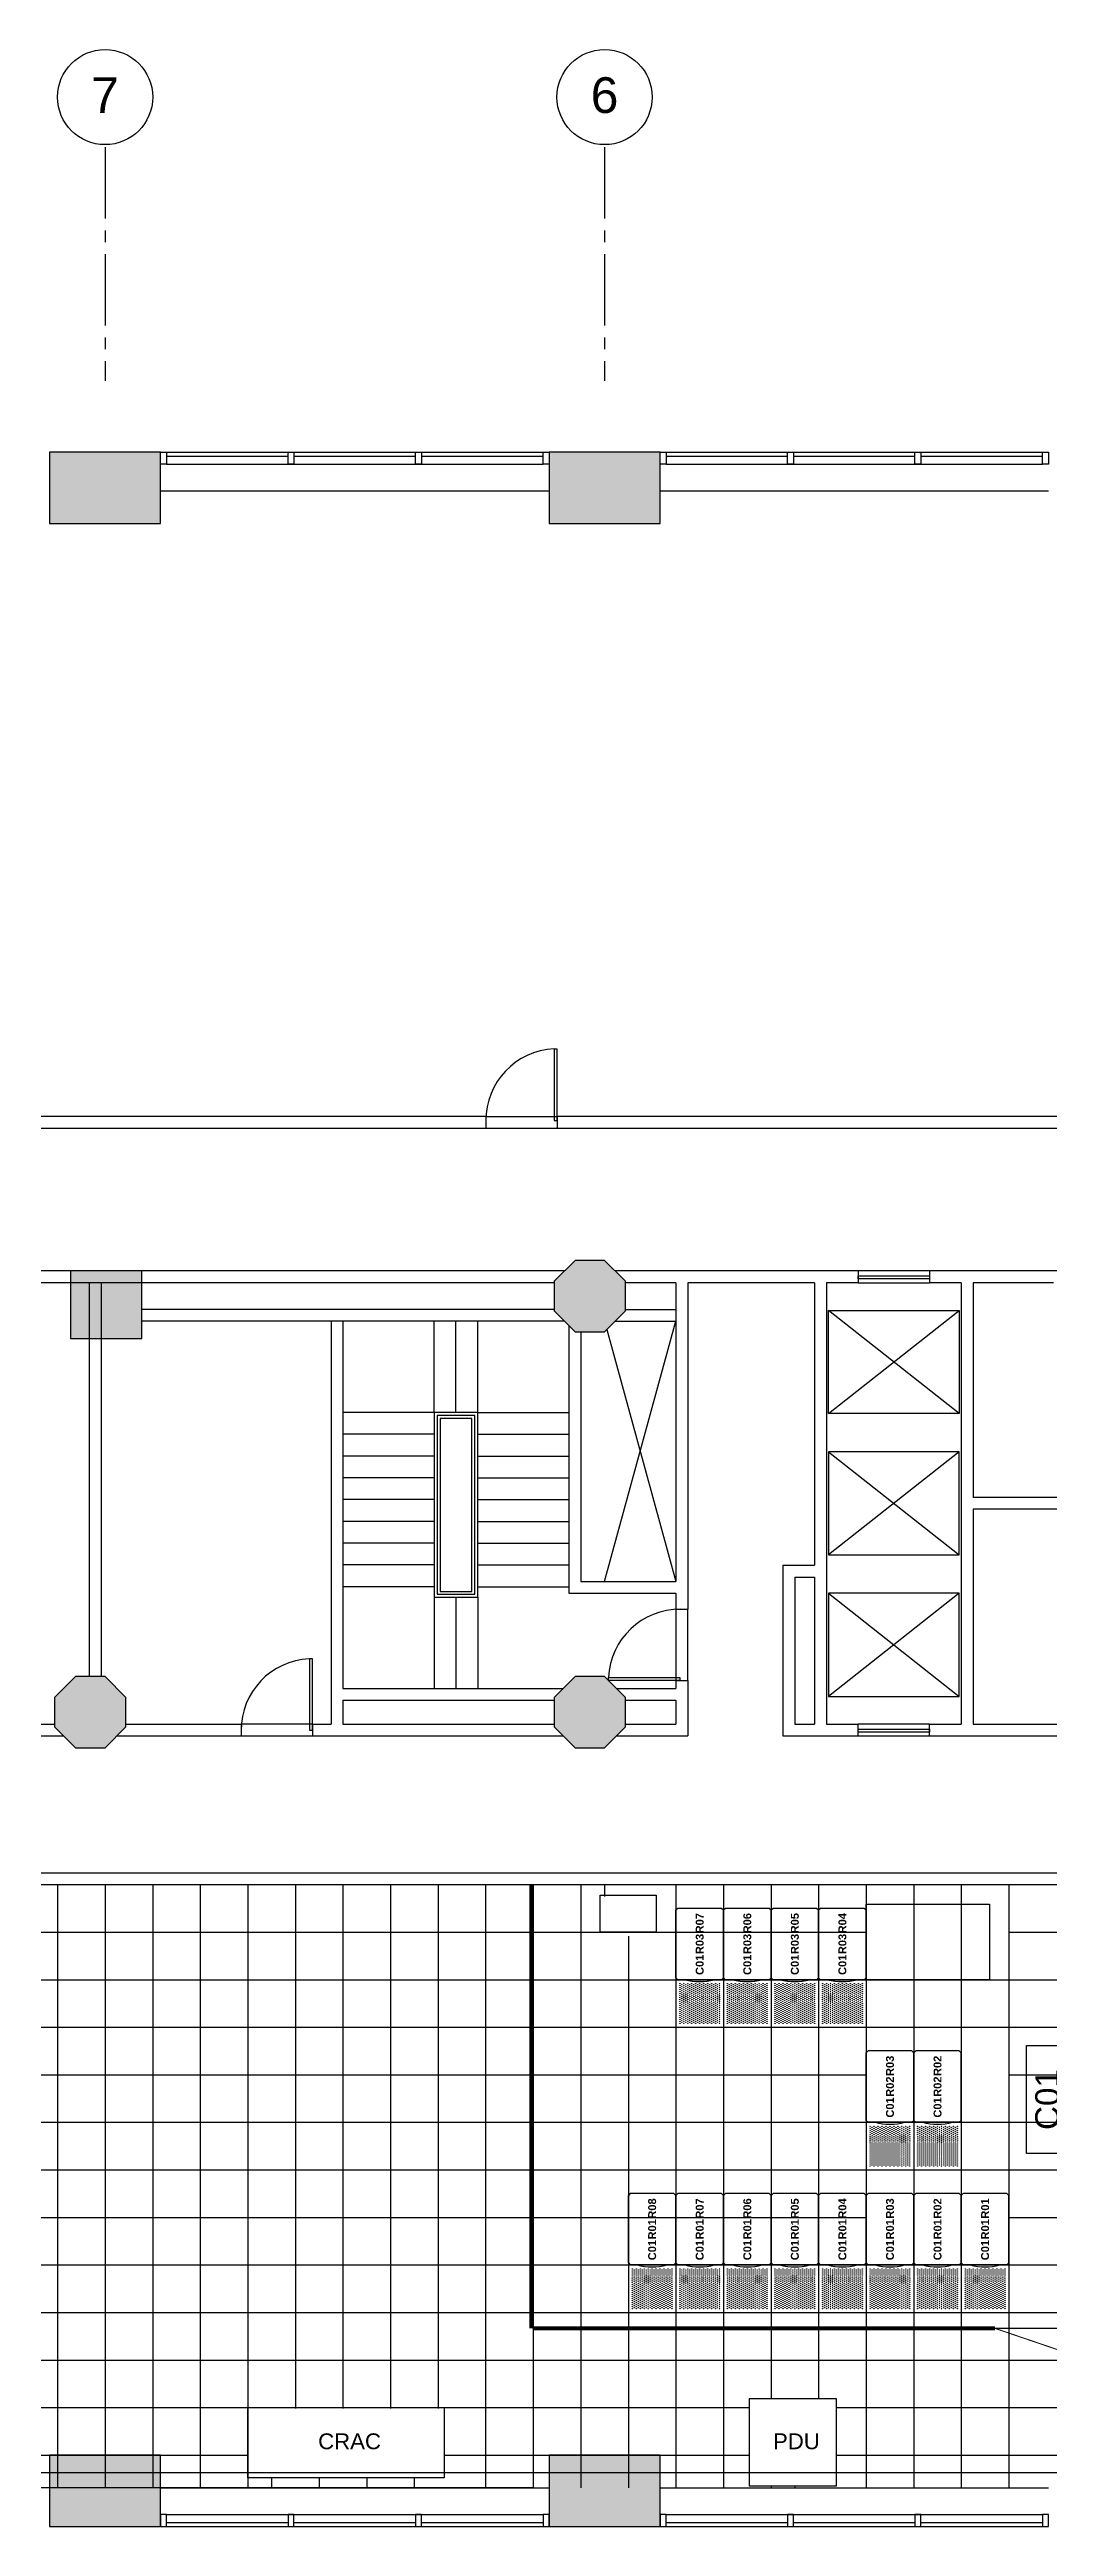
# Model space of a CAD drawing. Header units: inches. Extents: x 272721 to 278660, y 269284 to 271020.
# Drawn here: x 276971 to 277475, y 269290 to 270540 of the extents above; entities that cross this region are included whole.
import ezdxf
from ezdxf.enums import TextEntityAlignment as Align

# ---------------------------------------------------------------- set-up
doc = ezdxf.new("R2010")
doc.units = ezdxf.units.IN
doc.header["$LTSCALE"] = 48
doc.header["$MEASUREMENT"] = 0
doc.linetypes.add('HFC 11-10-04$0$CENTER2', pattern=[1.125, 0.75, -0.125, 0.125, -0.125])
for name, color, linetype in [('A-ANNO-CAGE', 4, 'Continuous'), ('A-COLS', 6, 'Continuous'), ('A-COLS-GRID', 5, 'Continuous'), ('A-COLS-PATT', 9, 'Continuous'), ('A-CORE-DOOR', 3, 'Continuous'), ('A-CORE-ELEV', 3, 'Continuous'), ('A-CORE-PART', 6, 'Continuous'), ('A-CORE-WIND', 3, 'Continuous'), ('A-CORE-WIND-SILL', 2, 'Continuous'), ('A-FLOR-CAGE', 3, 'Continuous'), ('A-FLOR-DOOR-HEAD', 2, 'Continuous'), ('A-FLOR-GRID', 251, 'Continuous'), ('A-FLOR-RACK', 4, 'Continuous')]:
    doc.layers.add(name, color=color, linetype=linetype)
doc.styles.add('CRR Text', font='arialbd.ttf', dxfattribs={"height": 4})
doc.styles.add('TITLES', font='arial.ttf')

# ---------------------------------------------------------------- blocks, each defined once
blk = doc.blocks.new('CEILING')
at = {"layer": 'A-FLOR-DOOR-HEAD'}
for p, q in [((277191.4, 270001.9), (277227.4, 270001.9)), ((277227.4, 269995.9), (277191.4, 269995.9)), ((277415.3, 269923.9), (277379.3, 269923.9)), ((277379.3, 269917.9), (277415.3, 269917.9)), ((277287.3, 269753.2), (277287.3, 269717.2)), ((277293.3, 269717.2), (277293.3, 269753.2)), ((277103.9, 269695.2), (277067.9, 269695.2)), ((277415.3, 269695.2), (277379.3, 269695.2)), ((277067.9, 269689.2), (277103.9, 269689.2)), ((277379.3, 269689.2), (277415.3, 269689.2))]:
    blk.add_line(p, q, dxfattribs=at)
blk = doc.blocks.new('VENTTILE')
for centre in [(-22, 22), (-22, 21), (-22, 20), (-22, 19), (-22, 18), (-22, 17), (-22, 16), (-22, 15), (-22, 14), (-22, 13), (-21, 21.5), (-21, 20.5), (-21, 19.5), (-21, 18.5), (-21, 17.5), (-21, 16.5), (-21, 15.5), (-21, 14.5), (-21, 13.5), (-21, 12.5), (-20, 22), (-20, 21), (-20, 20), (-20, 19), (-20, 18), (-20, 17), (-20, 16), (-20, 15), (-20, 14), (-20, 13), (-19, 21.5), (-19, 20.5), (-19, 19.5), (-19, 18.5), (-19, 17.5), (-19, 16.5), (-19, 15.5), (-19, 14.5), (-19, 13.5), (-19, 12.5), (-18, 22), (-18, 21), (-18, 20), (-18, 19), (-18, 18), (-18, 17), (-18, 16), (-18, 15), (-18, 14), (-18, 13), (-17, 21.5), (-17, 20.5), (-17, 19.5), (-17, 18.5), (-17, 17.5), (-17, 16.5), (-17, 15.5), (-17, 14.5), (-17, 13.5), (-17, 12.5), (-16, 22), (-16, 21), (-16, 20), (-16, 19), (-16, 18), (-16, 17), (-16, 16), (-16, 15), (-16, 14), (-16, 13), (-15, 21.5), (-15, 20.5), (-15, 19.5), (-15, 18.5), (-15, 17.5), (-15, 16.5), (-15, 15.5), (-15, 14.5), (-15, 13.5), (-15, 12.5), (-14, 22), (-14, 21), (-14, 20), (-14, 19), (-14, 18), (-14, 17), (-14, 16), (-14, 15), (-14, 14), (-14, 13), (-13, 21.5), (-13, 20.5), (-13, 19.5), (-13, 18.5), (-13, 17.5), (-13, 16.5), (-13, 15.5), (-13, 14.5), (-13, 13.5), (-13, 12.5), (-12, 22), (-12, 21), (-12, 20), (-12, 19), (-12, 18), (-12, 17), (-12, 16), (-12, 15), (-12, 14), (-12, 13), (-11, 21.5), (-11, 20.5), (-11, 19.5), (-11, 18.5), (-11, 17.5), (-11, 16.5), (-11, 15.5), (-11, 14.5), (-11, 13.5), (-11, 12.5), (-10, 22), (-10, 21), (-10, 20), (-10, 19), (-10, 18), (-10, 17), (-10, 16), (-10, 15), (-10, 14), (-10, 13), (-9, 21.5), (-9, 20.5), (-9, 19.5), (-9, 18.5), (-9, 17.5), (-9, 16.5), (-9, 15.5), (-9, 14.5), (-9, 13.5), (-9, 12.5), (-8, 22), (-8, 21), (-8, 20), (-8, 19), (-8, 18), (-8, 17), (-8, 16), (-8, 15), (-8, 14), (-8, 13), (-7, 21.5), (-7, 20.5), (-7, 19.5), (-7, 18.5), (-7, 17.5), (-7, 16.5), (-7, 15.5), (-7, 14.5), (-7, 13.5), (-7, 12.5), (-6, 22), (-6, 21), (-6, 20), (-6, 19), (-6, 18), (-6, 17), (-6, 16), (-6, 15), (-6, 14), (-6, 13), (-5, 21.5), (-5, 20.5), (-5, 19.5), (-5, 18.5), (-5, 17.5), (-5, 16.5), (-5, 15.5), (-5, 14.5), (-5, 13.5), (-5, 12.5), (-4, 22), (-4, 21), (-4, 20), (-4, 19), (-4, 18), (-4, 17), (-4, 16), (-4, 15), (-4, 14), (-4, 13), (-3, 21.5), (-3, 20.5), (-3, 19.5), (-3, 18.5), (-3, 17.5), (-3, 16.5), (-3, 15.5), (-3, 14.5), (-3, 13.5), (-3, 12.5), (-2, 22), (-2, 21), (-2, 20), (-2, 19), (-2, 18), (-2, 17), (-2, 16), (-2, 15), (-2, 14), (-2, 13), (-22, 12), (-22, 11), (-22, 10), (-22, 9), (-22, 8), (-22, 7), (-22, 6), (-22, 5), (-22, 4), (-22, 3), (-22, 2), (-21, 11.5), (-21, 10.5), (-21, 9.5), (-21, 8.5), (-21, 7.5), (-21, 6.5), (-21, 5.5), (-21, 4.5), (-21, 3.5), (-21, 2.5), (-20, 12), (-20, 11), (-20, 10), (-20, 9), (-20, 8), (-20, 7), (-20, 6), (-20, 5), (-20, 4), (-20, 3), (-20, 2), (-19, 11.5), (-19, 10.5), (-19, 9.5), (-19, 8.5), (-19, 7.5), (-19, 6.5), (-19, 5.5), (-19, 4.5), (-19, 3.5), (-19, 2.5), (-18, 12), (-18, 11), (-18, 10), (-18, 9), (-18, 8), (-18, 7), (-18, 6), (-18, 5), (-18, 4), (-18, 3), (-18, 2), (-17, 11.5), (-17, 10.5), (-17, 9.5), (-17, 8.5), (-17, 7.5), (-17, 6.5), (-17, 5.5), (-17, 4.5), (-17, 3.5), (-17, 2.5), (-16, 12), (-16, 11), (-16, 10), (-16, 9), (-16, 8), (-16, 7), (-16, 6), (-16, 5), (-16, 4), (-16, 3), (-16, 2), (-15, 11.5), (-15, 10.5), (-15, 9.5), (-15, 8.5), (-15, 7.5), (-15, 6.5), (-15, 5.5), (-15, 4.5), (-15, 3.5), (-15, 2.5), (-14, 12), (-14, 11), (-14, 10), (-14, 9), (-14, 8), (-14, 7), (-14, 6), (-14, 5), (-14, 4), (-14, 3), (-14, 2), (-13, 11.5), (-13, 10.5), (-13, 9.5), (-13, 8.5), (-13, 7.5), (-13, 6.5), (-13, 5.5), (-13, 4.5), (-13, 3.5), (-13, 2.5), (-12, 12), (-12, 11), (-12, 10), (-12, 9), (-12, 8), (-12, 7), (-12, 6), (-12, 5), (-12, 4), (-12, 3), (-12, 2), (-11, 11.5), (-11, 10.5), (-11, 9.5), (-11, 8.5), (-11, 7.5), (-11, 6.5), (-11, 5.5), (-11, 4.5), (-11, 3.5), (-11, 2.5), (-10, 12), (-10, 11), (-10, 10), (-10, 9), (-10, 8), (-10, 7), (-10, 6), (-10, 5), (-10, 4), (-10, 3), (-10, 2), (-9, 11.5), (-9, 10.5), (-9, 9.5), (-9, 8.5), (-9, 7.5), (-9, 6.5), (-9, 5.5), (-9, 4.5), (-9, 3.5), (-9, 2.5), (-8, 12), (-8, 11), (-8, 10), (-8, 9), (-8, 8), (-8, 7), (-8, 6), (-8, 5), (-8, 4), (-8, 3), (-8, 2), (-7, 11.5), (-7, 10.5), (-7, 9.5), (-7, 8.5), (-7, 7.5), (-7, 6.5), (-7, 5.5), (-7, 4.5), (-7, 3.5), (-7, 2.5), (-6, 12), (-6, 11), (-6, 10), (-6, 9), (-6, 8), (-6, 7), (-6, 6), (-6, 5), (-6, 4), (-6, 3), (-6, 2), (-5, 11.5), (-5, 10.5), (-5, 9.5), (-5, 8.5), (-5, 7.5), (-5, 6.5), (-5, 5.5), (-5, 4.5), (-5, 3.5), (-5, 2.5), (-4, 12), (-4, 11), (-4, 10), (-4, 9), (-4, 8), (-4, 7), (-4, 6), (-4, 5), (-4, 4), (-4, 3), (-4, 2), (-3, 11.5), (-3, 10.5), (-3, 9.5), (-3, 8.5), (-3, 7.5), (-3, 6.5), (-3, 5.5), (-3, 4.5), (-3, 3.5), (-3, 2.5), (-2, 12), (-2, 11), (-2, 10), (-2, 9), (-2, 8), (-2, 7), (-2, 6), (-2, 5), (-2, 4), (-2, 3), (-2, 2)]:
    blk.add_circle(centre, 0.0938)
blk = doc.blocks.new('tripplite-sr36ub-l')
for p, q in [((1, 24), (0, 23)), ((0, 1), (0, 23)), ((1, 24), (35, 24)), ((36, 23), (35, 24)), ((36, 1), (36, 23)), ((0, 1), (1, 0)), ((35, 0), (36, 1)), ((1, 0), (35, 0))]:
    blk.add_line(p, q)
blk.add_arc((27.625, 12), 28.625, 164.810713, 195.189287)
at = {"style": 'CRR Text'}
for tag, p in [('CG', (7.5, 12)), ('RW', (18, 12)), ('RK', (28.5, 12))]:
    blk.add_attdef(tag, text='', height=4, dxfattribs=at).set_placement(p, align=Align.MIDDLE_CENTER)

msp = doc.modelspace()

# ---------------------------------------------------------------- hatches: boundary and pattern name
at = {"layer": 'A-COLS-PATT'}
for points in [[(276971.3, 270301.2), (277027.3, 270301.2), (277027.3, 270337.2), (276971.3, 270337.2)], [(277223.3, 270301.2), (277279.3, 270301.2), (277279.3, 270337.2), (277223.3, 270337.2)], [(277236.4, 269929.2), (277225.8, 269918.7), (277225.8, 269903.8), (277236.4, 269893.2), (277251.3, 269893.2), (277261.8, 269903.8), (277261.8, 269918.7), (277251.3, 269929.2)], [(276981.8, 269889.9), (277017.8, 269889.9), (277017.8, 269923.9), (276981.8, 269923.9)], [(276984.4, 269719.2), (276973.8, 269708.7), (276973.8, 269693.8), (276984.4, 269683.2), (276999.3, 269683.2), (277009.8, 269693.8), (277009.8, 269708.7), (276999.3, 269719.2)], [(277236.4, 269719.2), (277225.8, 269708.7), (277225.8, 269693.8), (277236.4, 269683.2), (277251.3, 269683.2), (277261.8, 269693.8), (277261.8, 269708.7), (277251.3, 269719.2)], [(276971.3, 269290.2), (277027.3, 269290.2), (277027.3, 269326.2), (276971.3, 269326.2)], [(277223.3, 269290.2), (277279.3, 269290.2), (277279.3, 269326.2), (277223.3, 269326.2)]]:
    msp.add_hatch(color=256, dxfattribs=at).paths.add_polyline_path(points)

# ---------------------------------------------------------------- linework, layer by layer
for points in [[(276243.3, 269614.2), (278490.3, 269614.2), (278490.3, 269317.2), (276243.3, 269317.2)], [(277215.3, 269309.7), (276326.3, 269309.7), (276326.3, 269614.2), (277215.3, 269614.2)], [(277215.3, 269614.2), (277503.3, 269614.2), (277503.3, 269390.2), (277215.3, 269390.2)]]:
    msp.add_lwpolyline(points, close=True)
at = {"color": 3}
for points in [[(277249.1, 269608.9), (277277.4, 269608.9), (277277.4, 269590.2), (277249.1, 269590.2)], [(277324.3, 269310.7), (277368.3, 269310.7), (277368.3, 269354.7), (277324.3, 269354.7)], [(277170.3, 269314.7), (277071.3, 269314.7), (277071.3, 269350.2), (277170.3, 269350.2)]]:
    msp.add_lwpolyline(points, close=True, dxfattribs=at)
at = {"layer": 'A-ANNO-CAGE', "linetype": 'Continuous'}
msp.add_lwpolyline([(277464.2, 269478.4), (277464.2, 269533), (277484.1, 269533), (277484.1, 269478.4)], close=True, dxfattribs=at)
at = {"layer": 'A-COLS'}
for points in [[(276971.3, 270301.2), (277027.3, 270301.2), (277027.3, 270337.2), (276971.3, 270337.2)], [(277223.3, 270301.2), (277279.3, 270301.2), (277279.3, 270337.2), (277223.3, 270337.2)], [(277236.4, 269929.2), (277225.8, 269918.7), (277225.8, 269903.8), (277236.4, 269893.2), (277251.3, 269893.2), (277261.8, 269903.8), (277261.8, 269918.7), (277251.3, 269929.2)], [(276981.8, 269889.9), (277017.8, 269889.9), (277017.8, 269923.9), (276981.8, 269923.9)], [(276984.4, 269719.2), (276973.8, 269708.7), (276973.8, 269693.8), (276984.4, 269683.2), (276999.3, 269683.2), (277009.8, 269693.8), (277009.8, 269708.7), (276999.3, 269719.2)], [(277236.4, 269719.2), (277225.8, 269708.7), (277225.8, 269693.8), (277236.4, 269683.2), (277251.3, 269683.2), (277261.8, 269693.8), (277261.8, 269708.7), (277251.3, 269719.2)], [(276971.3, 269290.2), (277027.3, 269290.2), (277027.3, 269326.2), (276971.3, 269326.2)], [(277223.3, 269290.2), (277279.3, 269290.2), (277279.3, 269326.2), (277223.3, 269326.2)]]:
    msp.add_lwpolyline(points, close=True, dxfattribs=at)
at = {"layer": 'A-COLS-GRID', "linetype": 'HFC 11-10-04$0$CENTER2'}
for p, q in [((276999.3, 270491.1), (276999.3, 270373.2)), ((277251.3, 270491.1), (277251.3, 270373.2))]:
    msp.add_line(p, q, dxfattribs=at)
at = {"layer": 'A-COLS-GRID', "color": 4, "linetype": 'Continuous'}
for centre in [(276999.3, 270516.4), (277251.3, 270516.4)]:
    msp.add_circle(centre, 24, dxfattribs=at)
at = {"layer": 'A-CORE-DOOR'}
for points in [[(277227.4, 269999.9), (277227.4, 270035.9), (277225.9, 270035.9), (277225.9, 269999.9)], [(277415.3, 269919.9), (277379.3, 269919.9), (277379.3, 269921.4), (277415.3, 269921.4)], [(277103.9, 269692.2), (277103.9, 269728.2), (277102.4, 269728.2), (277102.4, 269692.2)], [(277289.3, 269717.2), (277253.3, 269717.2), (277253.3, 269718.7), (277289.3, 269718.7)], [(277415.3, 269691.2), (277379.3, 269691.2), (277379.3, 269692.7), (277415.3, 269692.7)]]:
    msp.add_lwpolyline(points, close=True, dxfattribs=at)
at = {"layer": 'A-CORE-DOOR', "color": 8}
for centre, start, end in [((277227.5, 269999.9), 92.5752, 180.3228), ((277289.4, 269717.1), 89.6772, 177.4248), ((277104, 269692.1), 92.5752, 180.3228)]:
    msp.add_arc(centre, 36.1, start, end, dxfattribs=at)
at = {"layer": 'A-CORE-ELEV'}
for p, q in [((277430.3, 269851.9), (277364.3, 269903.9)), ((277364.3, 269851.9), (277430.3, 269903.9)), ((277430.3, 269832.6), (277364.3, 269780.6)), ((277364.3, 269832.6), (277430.3, 269780.6)), ((277430.3, 269761.2), (277364.3, 269709.2)), ((277364.3, 269761.2), (277430.3, 269709.2))]:
    msp.add_line(p, q, dxfattribs=at)
for points in [[(277430.3, 269851.9), (277364.3, 269851.9), (277364.3, 269903.9), (277430.3, 269903.9)], [(277430.3, 269832.6), (277364.3, 269832.6), (277364.3, 269780.6), (277430.3, 269780.6)], [(277430.3, 269761.2), (277364.3, 269761.2), (277364.3, 269709.2), (277430.3, 269709.2)]]:
    msp.add_lwpolyline(points, close=True, dxfattribs=at)
at = {"layer": 'A-CORE-PART'}
for p, q in [((277191.4, 269995.9), (276586.9, 269995.9)), ((277191.4, 270001.9), (276909.3, 270001.9)), ((277191.4, 270001.9), (277191.4, 269995.9)), ((277643.3, 270001.9), (277227.4, 270001.9)), ((277227.4, 270001.9), (277227.4, 269995.9)), ((277643.3, 269995.9), (277227.4, 269995.9)), ((277231.1, 269923.9), (276513.3, 269923.9)), ((277225.8, 269917.9), (276841.3, 269917.9)), ((276991.3, 269917.9), (276991.3, 269719.2)), ((276997.3, 269917.9), (276997.3, 269719.2)), ((277379.3, 269923.9), (277256.5, 269923.9)), ((277287.3, 269917.9), (277261.8, 269917.9)), ((277287.3, 269917.9), (277287.3, 269767.2)), ((277293.3, 269917.9), (277293.3, 269753.2)), ((277357.3, 269917.9), (277293.3, 269917.9)), ((277357.3, 269917.9), (277357.3, 269775.4)), ((277363.3, 269917.9), (277363.3, 269695.2)), ((277379.3, 269917.9), (277363.3, 269917.9)), ((277379.3, 269923.9), (277379.3, 269917.9)), ((277483.1, 269923.9), (277415.3, 269923.9)), ((277415.3, 269923.9), (277415.3, 269917.9)), ((277431.3, 269917.9), (277415.3, 269917.9)), ((277431.3, 269917.9), (277431.3, 269695.2)), ((277477.8, 269917.9), (277437.3, 269917.9)), ((277437.3, 269917.9), (277437.3, 269809.6)), ((277225.8, 269904.5), (277017.8, 269904.5)), ((277261.8, 269904.5), (277287.3, 269904.5)), ((277231.1, 269898.5), (277017.8, 269898.5)), ((277113.3, 269898.5), (277113.3, 269695.2)), ((277119.3, 269898.5), (277119.3, 269713.2)), ((277233.3, 269896.3), (277233.3, 269761.2)), ((277239.3, 269893.2), (277239.3, 269767.2)), ((277256.5, 269898.5), (277287.3, 269898.5)), ((277605.3, 269809.6), (277437.3, 269809.6)), ((277605.3, 269803.6), (277437.3, 269803.6)), ((277437.3, 269803.6), (277437.3, 269695.2)), ((277239.3, 269767.2), (277287.3, 269767.2)), ((277341.3, 269775.4), (277341.3, 269689.2)), ((277341.3, 269775.4), (277357.3, 269775.4)), ((277347.3, 269769.4), (277357.3, 269769.4)), ((277347.3, 269769.4), (277347.3, 269695.2)), ((277357.3, 269769.4), (277357.3, 269695.2)), ((277233.3, 269761.2), (277287.3, 269761.2)), ((277287.3, 269761.2), (277287.3, 269753.2)), ((277287.3, 269753.2), (277293.3, 269753.2)), ((277287.3, 269717.2), (277293.3, 269717.2)), ((277287.3, 269717.2), (277287.3, 269713.2)), ((277293.3, 269717.2), (277293.3, 269689.2)), ((277119.3, 269713.2), (277230.4, 269713.2)), ((277119.3, 269707.2), (277225.8, 269707.2)), ((277119.3, 269707.2), (277119.3, 269695.2)), ((277257.3, 269713.2), (277287.3, 269713.2)), ((277261.8, 269707.2), (277287.3, 269707.2)), ((277287.3, 269707.2), (277287.3, 269695.2)), ((276952.3, 269695.2), (276973.8, 269695.2)), ((277009.8, 269695.2), (277067.9, 269695.2)), ((277067.9, 269695.2), (277067.9, 269689.2)), ((277103.9, 269695.2), (277103.9, 269689.2)), ((277103.9, 269695.2), (277113.3, 269695.2)), ((277119.3, 269695.2), (277225.8, 269695.2)), ((277261.8, 269695.2), (277287.3, 269695.2)), ((277347.3, 269695.2), (277357.3, 269695.2)), ((277363.3, 269695.2), (277379.3, 269695.2)), ((277379.3, 269689.2), (277379.3, 269695.2)), ((277415.3, 269689.2), (277415.3, 269695.2)), ((277415.3, 269695.2), (277431.3, 269695.2)), ((277437.3, 269695.2), (277605.3, 269695.2)), ((276952.3, 269689.2), (276978.4, 269689.2)), ((277005.3, 269689.2), (277067.9, 269689.2)), ((277103.9, 269689.2), (277230.4, 269689.2)), ((277257.3, 269689.2), (277293.3, 269689.2)), ((277341.3, 269689.2), (277379.3, 269689.2)), ((277415.3, 269689.2), (277611.3, 269689.2)), ((276319.3, 269620.2), (277683.3, 269620.2)), ((276319.3, 269614.2), (277809.8, 269614.2))]:
    msp.add_line(p, q, dxfattribs=at)
at = {"layer": 'A-CORE-PART', "color": 1}
for p, q in [((277165.3, 269852.5), (277165.3, 269898.5)), ((277176.3, 269852.5), (277176.3, 269898.5)), ((277187.3, 269852.5), (277187.3, 269898.5)), ((277165.3, 269852.5), (277119.3, 269852.5)), ((277165.3, 269841.5), (277119.3, 269841.5)), ((277187.3, 269852.5), (277233.3, 269852.5)), ((277187.3, 269841.5), (277233.3, 269841.5)), ((277165.3, 269830.5), (277119.3, 269830.5)), ((277187.3, 269830.5), (277233.3, 269830.5)), ((277165.3, 269819.5), (277119.3, 269819.5)), ((277187.3, 269819.5), (277233.3, 269819.5)), ((277165.3, 269808.5), (277119.3, 269808.5)), ((277187.3, 269808.5), (277233.3, 269808.5)), ((277165.3, 269797.5), (277119.3, 269797.5)), ((277187.3, 269797.5), (277233.3, 269797.5)), ((277165.3, 269786.5), (277119.3, 269786.5)), ((277187.3, 269786.5), (277233.3, 269786.5)), ((277165.3, 269775.5), (277119.3, 269775.5)), ((277187.3, 269775.5), (277233.3, 269775.5)), ((277165.3, 269764.5), (277119.3, 269764.5)), ((277165.3, 269759.2), (277165.3, 269713.2)), ((277176.3, 269759.2), (277176.3, 269713.2)), ((277187.3, 269764.5), (277233.3, 269764.5)), ((277187.3, 269759.2), (277187.3, 269713.2))]:
    msp.add_line(p, q, dxfattribs=at)
at = {"layer": 'A-CORE-PART', "color": 8}
for p, q in [((277251.3, 269767.2), (277287.3, 269898.5)), ((277252.4, 269894.4), (277287.3, 269767.2))]:
    msp.add_line(p, q, dxfattribs=at)
at = {"layer": 'A-CORE-PART', "color": 1}
for points in [[(277165.3, 269759.2), (277187.3, 269759.2), (277187.3, 269852.5), (277165.3, 269852.5)], [(277166.8, 269760.7), (277185.8, 269760.7), (277185.8, 269851), (277166.8, 269851)], [(277168.3, 269762.2), (277184.3, 269762.2), (277184.3, 269849.5), (277168.3, 269849.5)]]:
    msp.add_lwpolyline(points, close=True, dxfattribs=at)
at = {"layer": 'A-CORE-WIND'}
for p, q in [((277030.3, 270337.2), (277220.3, 270337.2)), ((277030.3, 270335.2), (277091.6, 270335.2)), ((277030.3, 270331.2), (277220.3, 270331.2)), ((277094.6, 270335.2), (277155.9, 270335.2)), ((277158.9, 270335.2), (277220.3, 270335.2)), ((277282.3, 270337.2), (277472.3, 270337.2)), ((277282.3, 270335.2), (277343.6, 270335.2)), ((277282.3, 270331.2), (277472.3, 270331.2)), ((277346.6, 270335.2), (277407.9, 270335.2)), ((277410.9, 270335.2), (277472.3, 270335.2)), ((277030.3, 269296.2), (277220.3, 269296.2)), ((277030.3, 269292.2), (277091.6, 269292.2)), ((277094.6, 269292.2), (277155.9, 269292.2)), ((277158.9, 269292.2), (277220.3, 269292.2)), ((277282.3, 269296.2), (277472.3, 269296.2)), ((277282.3, 269292.2), (277343.6, 269292.2)), ((277346.6, 269292.2), (277407.9, 269292.2)), ((277410.9, 269292.2), (277472.3, 269292.2)), ((277030.3, 269290.2), (277220.3, 269290.2)), ((277282.3, 269290.2), (277472.3, 269290.2))]:
    msp.add_line(p, q, dxfattribs=at)
for points in [[(277027.3, 270337.2), (277030.3, 270337.2), (277030.3, 270331.2), (277027.3, 270331.2)], [(277091.6, 270337.2), (277094.6, 270337.2), (277094.6, 270331.2), (277091.6, 270331.2)], [(277155.9, 270337.2), (277158.9, 270337.2), (277158.9, 270331.2), (277155.9, 270331.2)], [(277220.3, 270337.2), (277223.3, 270337.2), (277223.3, 270331.2), (277220.3, 270331.2)], [(277279.3, 270337.2), (277282.3, 270337.2), (277282.3, 270331.2), (277279.3, 270331.2)], [(277343.6, 270337.2), (277346.6, 270337.2), (277346.6, 270331.2), (277343.6, 270331.2)], [(277407.9, 270337.2), (277410.9, 270337.2), (277410.9, 270331.2), (277407.9, 270331.2)], [(277472.3, 270337.2), (277475.3, 270337.2), (277475.3, 270331.2), (277472.3, 270331.2)], [(277027.3, 269290.2), (277030.3, 269290.2), (277030.3, 269296.2), (277027.3, 269296.2)], [(277091.6, 269290.2), (277094.6, 269290.2), (277094.6, 269296.2), (277091.6, 269296.2)], [(277155.9, 269290.2), (277158.9, 269290.2), (277158.9, 269296.2), (277155.9, 269296.2)], [(277220.3, 269290.2), (277223.3, 269290.2), (277223.3, 269296.2), (277220.3, 269296.2)], [(277279.3, 269290.2), (277282.3, 269290.2), (277282.3, 269296.2), (277279.3, 269296.2)], [(277343.6, 269290.2), (277346.6, 269290.2), (277346.6, 269296.2), (277343.6, 269296.2)], [(277407.9, 269290.2), (277410.9, 269290.2), (277410.9, 269296.2), (277407.9, 269296.2)], [(277472.3, 269290.2), (277475.3, 269290.2), (277475.3, 269296.2), (277472.3, 269296.2)]]:
    msp.add_lwpolyline(points, close=True, dxfattribs=at)
at = {"layer": 'A-CORE-WIND-SILL'}
for p, q in [((277027.3, 270317.7), (277223.3, 270317.7)), ((277279.3, 270317.7), (277475.3, 270317.7)), ((277027.3, 269309.7), (277223.3, 269309.7)), ((277279.3, 269309.7), (277475.3, 269309.7))]:
    msp.add_line(p, q, dxfattribs=at)
at = {"layer": 'A-FLOR-CAGE'}
for points, const_width in [([(277214.3, 269390.2), (277214.3, 269614.2)], 2), ([(277215.3, 269390.2), (277448.3, 269390.2)], 2), ([(277448.3, 269390.2), (277482.4, 269378.6)], 0.5)]:
    msp.add_lwpolyline(points, dxfattribs=dict(at, const_width=const_width))
at = {"layer": 'A-FLOR-GRID'}
for p, q in [((276975.3, 269614.2), (276975.3, 269309.7)), ((276999.3, 269614.2), (276999.3, 269309.7)), ((277023.3, 269614.2), (277023.3, 269309.7)), ((277047.3, 269614.2), (277047.3, 269309.7)), ((277071.3, 269614.2), (277071.3, 269309.7)), ((277095.3, 269614.2), (277095.3, 269349.7)), ((277119.3, 269614.2), (277119.3, 269349.7)), ((277143.3, 269614.2), (277143.3, 269349.7)), ((277167.3, 269614.2), (277167.3, 269349.7)), ((277191.3, 269614.2), (277191.3, 269309.7)), ((277215.3, 269614.2), (277215.3, 269309.7)), ((277239.3, 269614.2), (277239.3, 269309.7)), ((277251.3, 269614.2), (277251.3, 269608.2)), ((277287.3, 269614.2), (277287.3, 269309.7)), ((277311.3, 269614.2), (277311.3, 269309.7)), ((277335.3, 269614.2), (277335.3, 269354.7)), ((277359.3, 269614.2), (277359.3, 269354.7)), ((277383.3, 269614.2), (277383.3, 269309.7)), ((277407.3, 269614.2), (277407.3, 269309.7)), ((277431.3, 269614.2), (277431.3, 269309.7)), ((277455.3, 269614.2), (277455.3, 269309.7)), ((276324.3, 269590.2), (277383.3, 269590.2)), ((277263.3, 269588.2), (277263.3, 269309.7)), ((277455.3, 269590.2), (277897.3, 269590.2)), ((276687.3, 269566.2), (277167.3, 269566.2)), ((277167.3, 269566.2), (277897.3, 269566.2)), ((276687.3, 269542.2), (277191.3, 269542.2)), ((277191.3, 269542.2), (278029.3, 269542.2)), ((276687.3, 269518.2), (277167.3, 269518.2)), ((277167.3, 269518.2), (277383.3, 269518.2)), ((277455.3, 269518.2), (277897.3, 269518.2)), ((276687.3, 269494.2), (277167.3, 269494.2)), ((277167.3, 269494.2), (277897.3, 269494.2)), ((276687.3, 269470.2), (277191.3, 269470.2)), ((277191.3, 269470.2), (278029.3, 269470.2)), ((276325.3, 269446.2), (277167.3, 269446.2)), ((277167.3, 269446.2), (277383.3, 269446.2)), ((277455.3, 269446.2), (277503.3, 269446.2)), ((276324.3, 269422.2), (277167.3, 269422.2)), ((277167.3, 269422.2), (277897.3, 269422.2)), ((276321.3, 269398.2), (277167.3, 269398.2)), ((277167.3, 269398.2), (278029.3, 269398.2)), ((276243.3, 269374.2), (277897.3, 269374.2)), ((276243.3, 269350.2), (277324.3, 269350.2)), ((277368.3, 269350.2), (277897.3, 269350.2)), ((276666.3, 269326.2), (277071.3, 269326.2)), ((277170.3, 269326.2), (277324.3, 269326.2)), ((277368.3, 269326.2), (277575.3, 269326.2)), ((277083.3, 269314.7), (277083.3, 269309.7)), ((277107.3, 269314.7), (277107.3, 269309.7)), ((277131.3, 269314.7), (277131.3, 269309.7)), ((277155.3, 269314.7), (277155.3, 269309.7)), ((277335.3, 269310.7), (277335.3, 269309.7)), ((277347.3, 269310.7), (277347.3, 269309.7))]:
    msp.add_line(p, q, dxfattribs=at)
at = {"layer": 'A-FLOR-RACK'}
msp.add_lwpolyline([(277383.3, 269604.3), (277445.6, 269604.3), (277445.6, 269566.2), (277383.3, 269566.2)], close=True, dxfattribs=at)

# ---------------------------------------------------------------- block references
msp.add_blockref('CEILING', (0, 0))
at = {"layer": 'A-FLOR-GRID'}
for p in [(277311.3, 269542.2), (277335.3, 269542.2), (277359.3, 269542.2), (277383.3, 269542.2), (277407.3, 269470.2), (277431.3, 269470.2), (277287.3, 269398.2), (277311.3, 269398.2), (277335.3, 269398.2), (277359.3, 269398.2), (277383.3, 269398.2), (277407.3, 269398.2), (277431.3, 269398.2), (277455.3, 269398.2)]:
    msp.add_blockref('VENTTILE', p, dxfattribs=at)
at = {"layer": 'A-FLOR-RACK', "rotation": 90}
for p, values in [((277311.3, 269566.2), {'CG': 'C01', 'RW': 'R03', 'RK': 'R07'}), ((277335.3, 269566.2), {'CG': 'C01', 'RW': 'R03', 'RK': 'R06'}), ((277359.3, 269566.2), {'CG': 'C01', 'RW': 'R03', 'RK': 'R05'}), ((277383.3, 269566.2), {'CG': 'C01', 'RW': 'R03', 'RK': 'R04'}), ((277407.3, 269494.2), {'CG': 'C01', 'RW': 'R02', 'RK': 'R03'}), ((277431.3, 269494.2), {'CG': 'C01', 'RW': 'R02', 'RK': 'R02'}), ((277287.3, 269422.2), {'CG': 'C01', 'RW': 'R01', 'RK': 'R08'}), ((277311.3, 269422.2), {'CG': 'C01', 'RW': 'R01', 'RK': 'R07'}), ((277335.3, 269422.2), {'CG': 'C01', 'RW': 'R01', 'RK': 'R06'}), ((277359.3, 269422.2), {'CG': 'C01', 'RW': 'R01', 'RK': 'R05'}), ((277383.3, 269422.2), {'CG': 'C01', 'RW': 'R01', 'RK': 'R04'}), ((277407.3, 269422.2), {'CG': 'C01', 'RW': 'R01', 'RK': 'R03'}), ((277431.3, 269422.2), {'CG': 'C01', 'RW': 'R01', 'RK': 'R02'}), ((277455.3, 269422.2), {'CG': 'C01', 'RW': 'R01', 'RK': 'R01'})]:
    msp.add_blockref('tripplite-sr36ub-l', p, dxfattribs=at).add_auto_attribs(values)

# ---------------------------------------------------------------- texts
at = {"char_height": 8, "attachment_point": 1, "style": 'TITLES'}
for s, insert in [('CRAC', (277106.8, 269337.2)), ('PDU', (277336.3, 269337.2))]:
    msp.add_mtext(s, dxfattribs=dict(at, insert=insert))
at = {"layer": 'A-ANNO-CAGE', "insert": (277474.7, 269505.7), "char_height": 12, "width": 89.875, "attachment_point": 5, "rotation": 90, "style": 'TITLES'}
msp.add_mtext('C01', dxfattribs=at)
at = {"layer": 'A-COLS-GRID', "color": 4, "linetype": 'Continuous', "style": 'TITLES'}
for s, p in [('7', (276999.3, 270508.4)), ('6', (277251.3, 270508.4))]:
    msp.add_text(s, height=18, dxfattribs=at).set_placement(p, align=Align.CENTER)

doc.saveas('drawing.dxf')
